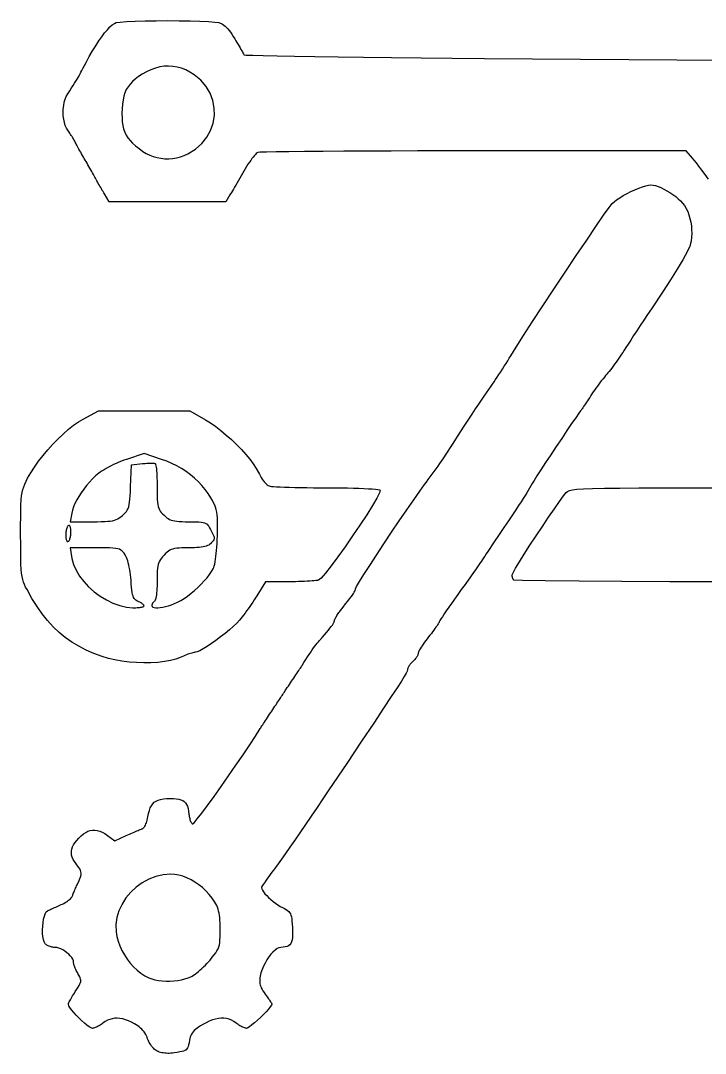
# Model space of a CAD drawing. Header units: millimetres. Extents: x 0.5 to 29.5, y 0.5 to 11.6.
# Drawn here: x 0.54 to 4.99, y 2.96 to 9.67 of the extents above; entities that cross this region are included whole.
import ezdxf

# ---------------------------------------------------------------- set-up
doc = ezdxf.new("R2010")
doc.units = ezdxf.units.MM
doc.layers.add('LOGO_OUTLINE', color=7, linetype='Continuous')

msp = doc.modelspace()

# ---------------------------------------------------------------- linework, layer by layer
at = {"layer": 'LOGO_OUTLINE'}
for points in [[(5.009, 8.6396), (4.9869, 8.6708), (4.9664, 8.6992), (4.9478, 8.7245), (4.9313, 8.7461), (4.9173, 8.7637), (4.906, 8.7769), (4.8636, 8.8235), (3.4852, 8.8235), (3.2986, 8.8234), (3.1189, 8.8232), (2.9479, 8.8227), (2.7872, 8.8221), (2.6386, 8.8214), (2.5038, 8.8205), (2.3844, 8.8195), (2.2823, 8.8184), (2.199, 8.8172), (2.1364, 8.8159), (2.0961, 8.8145), (2.0798, 8.8131), (2.0755, 8.8107), (2.0703, 8.8064), (2.0643, 8.8004), (2.0574, 8.7928), (2.05, 8.7838), (2.042, 8.7735), (2.0336, 8.762), (2.0249, 8.7496), (2.0161, 8.7363), (2.0071, 8.7223), (1.9981, 8.7077), (1.9893, 8.6927), (1.9805, 8.6774), (1.9715, 8.6619), (1.9626, 8.6465), (1.9537, 8.6311), (1.945, 8.6162), (1.9366, 8.6018), (1.9287, 8.5881), (1.9213, 8.5754), (1.9145, 8.5638), (1.9085, 8.5536), (1.9033, 8.5448), (1.8991, 8.5377), (1.8722, 8.4926), (1.4932, 8.4926), (1.1142, 8.4926), (1.0831, 8.5436), (1.0786, 8.5509), (1.0739, 8.5589), (1.0689, 8.5673), (1.0638, 8.5762), (1.0585, 8.5853), (1.0533, 8.5945), (1.0481, 8.6037), (1.043, 8.6127), (1.0382, 8.6216), (1.0335, 8.63), (1.0293, 8.638), (1.0254, 8.6454), (1.0214, 8.6529), (1.0169, 8.6613), (1.0118, 8.6705), (1.0064, 8.6803), (1.0006, 8.6906), (0.9946, 8.7013), (0.9884, 8.7121), (0.9821, 8.723), (0.9759, 8.7338), (0.9697, 8.7443), (0.9637, 8.7545), (0.9579, 8.7641), (0.9522, 8.7737), (0.9463, 8.7837), (0.9403, 8.7938), (0.9344, 8.8041), (0.9286, 8.8144), (0.9229, 8.8245), (0.9174, 8.8344), (0.9122, 8.8438), (0.9074, 8.8526), (0.9031, 8.8608), (0.8993, 8.8681), (0.8961, 8.8744), (0.893, 8.8805), (0.8895, 8.8871), (0.8856, 8.8941), (0.8814, 8.9013), (0.877, 8.9088), (0.8724, 8.9163), (0.8677, 8.9238), (0.863, 8.9311), (0.8583, 8.9383), (0.8536, 8.9451), (0.8491, 8.9515), (0.8448, 8.9573), (0.8358, 8.9719), (0.8283, 8.989), (0.8225, 9.0082), (0.8184, 9.0289), (0.8158, 9.0508), (0.815, 9.0732), (0.8157, 9.0958), (0.8181, 9.1181), (0.8222, 9.1395), (0.8279, 9.1597), (0.8352, 9.1781), (0.8442, 9.1943), (0.8576, 9.2147), (0.8694, 9.2329), (0.88, 9.2492), (0.8893, 9.2639), (0.8976, 9.2773), (0.9052, 9.2896), (0.912, 9.3012), (0.9184, 9.3123), (0.9245, 9.3233), (0.9304, 9.3343), (0.9364, 9.3458), (0.9426, 9.358), (0.9637, 9.3989), (0.9848, 9.4375), (1.0057, 9.4737), (1.0262, 9.5072), (1.0462, 9.538), (1.0656, 9.5657), (1.0843, 9.5902), (1.1019, 9.6113), (1.1185, 9.6287), (1.1339, 9.6423), (1.1479, 9.6518), (1.1603, 9.6571), (1.1855, 9.661), (1.2272, 9.6642), (1.2821, 9.6667), (1.3469, 9.6684), (1.4183, 9.6695), (1.4931, 9.6699), (1.5678, 9.6695), (1.6392, 9.6685), (1.704, 9.6667), (1.7589, 9.6643), (1.8005, 9.6611), (1.8257, 9.6572), (1.8342, 9.6545), (1.8425, 9.6508), (1.8509, 9.6461), (1.8592, 9.6403), (1.8675, 9.6335), (1.8759, 9.6255), (1.8844, 9.6164), (1.893, 9.6061), (1.9018, 9.5945), (1.9108, 9.5817), (1.9201, 9.5676), (1.9297, 9.5521), (1.9372, 9.5395), (1.9445, 9.5272), (1.9516, 9.5153), (1.9582, 9.504), (1.9644, 9.4934), (1.9701, 9.4835), (1.9752, 9.4746), (1.9797, 9.4667), (1.9834, 9.46), (1.9863, 9.4546), (1.9884, 9.4506), (1.9895, 9.4482), (2.0044, 9.4465), (2.0466, 9.4446), (2.1143, 9.4427), (2.2055, 9.4406), (2.3184, 9.4386), (2.451, 9.4364), (2.6015, 9.4343), (2.7678, 9.4322), (2.9482, 9.4301), (3.1408, 9.4282), (3.3435, 9.4263), (3.5546, 9.4246), (5.1155, 9.4128)], [(5.0912, 6.024), (4.7588, 6.0244), (4.4452, 6.0254), (4.1687, 6.027), (3.9475, 6.0291), (3.7999, 6.0318), (3.7443, 6.0351), (3.7443, 6.0351), (3.7428, 6.0368), (3.7413, 6.0389), (3.74, 6.0412), (3.7386, 6.0438), (3.7374, 6.0466), (3.7364, 6.0496), (3.7354, 6.0527), (3.7346, 6.0558), (3.7339, 6.0591), (3.7334, 6.0623), (3.7331, 6.0655), (3.733, 6.0686), (3.7389, 6.0825), (3.7554, 6.1116), (3.7805, 6.153), (3.8124, 6.2038), (3.8492, 6.2612), (3.889, 6.3222), (3.9299, 6.3841), (3.97, 6.4439), (4.0075, 6.4987), (4.0405, 6.5458), (4.067, 6.5821), (4.0851, 6.6049), (4.0927, 6.6113), (4.105, 6.6167), (4.1247, 6.6212), (4.1547, 6.6249), (4.1977, 6.6278), (4.2566, 6.6301), (4.3341, 6.6318), (4.433, 6.6331), (4.5561, 6.6339), (4.7062, 6.6343), (4.886, 6.6346), (5.0984, 6.6346)]]:
    msp.add_lwpolyline(points, dxfattribs=at)
for points in [[(1.6254, 8.8049), (1.6746, 8.8354), (1.7156, 8.8716), (1.7486, 8.9125), (1.7733, 8.9571), (1.7897, 9.0042), (1.7978, 9.0529), (1.7973, 9.1021), (1.7884, 9.1507), (1.7707, 9.1978), (1.7444, 9.2421), (1.7093, 9.2828), (1.6653, 9.3188), (1.6383, 9.3356), (1.6111, 9.3494), (1.5836, 9.3603), (1.5558, 9.368), (1.5279, 9.3728), (1.4997, 9.3746), (1.4714, 9.3733), (1.4429, 9.369), (1.4142, 9.3616), (1.3855, 9.3513), (1.3566, 9.3379), (1.3276, 9.3215), (1.3041, 9.3062), (1.2834, 9.2906), (1.2653, 9.2747), (1.2497, 9.258), (1.2364, 9.2404), (1.2253, 9.2215), (1.2163, 9.2011), (1.2091, 9.1789), (1.2038, 9.1546), (1.2001, 9.128), (1.1978, 9.0987), (1.197, 9.0666), (1.1974, 9.038), (1.1992, 9.012), (1.2026, 8.9882), (1.2078, 8.9663), (1.2148, 8.9459), (1.224, 8.9268), (1.2355, 8.9086), (1.2494, 8.891), (1.2661, 8.8736), (1.2855, 8.8562), (1.308, 8.8384), (1.3336, 8.8199), (1.3548, 8.8067), (1.3772, 8.7956), (1.4006, 8.7868), (1.4249, 8.78), (1.4498, 8.7754), (1.4751, 8.773), (1.5007, 8.7728), (1.5264, 8.7748), (1.5519, 8.779), (1.577, 8.7854), (1.6016, 8.794), (1.6254, 8.8049)], [(1.4253, 2.974), (1.4193, 2.9775), (1.4132, 2.9819), (1.4072, 2.9871), (1.4012, 2.993), (1.3953, 2.9995), (1.3897, 3.0065), (1.3843, 3.014), (1.3793, 3.0218), (1.3747, 3.0298), (1.3706, 3.0381), (1.367, 3.0464), (1.364, 3.0547), (1.3605, 3.0646), (1.3563, 3.0741), (1.3516, 3.0832), (1.3463, 3.092), (1.3403, 3.1005), (1.3336, 3.1086), (1.3263, 3.1164), (1.3183, 3.1239), (1.3096, 3.1312), (1.3002, 3.1382), (1.29, 3.145), (1.2791, 3.1516), (1.259, 3.1624), (1.2394, 3.1713), (1.2203, 3.1784), (1.2019, 3.1835), (1.184, 3.1867), (1.1667, 3.188), (1.1499, 3.1875), (1.1336, 3.185), (1.1179, 3.1806), (1.1026, 3.1744), (1.0879, 3.1662), (1.0736, 3.1561), (1.0676, 3.1515), (1.0613, 3.1471), (1.0548, 3.1429), (1.0484, 3.139), (1.0419, 3.1354), (1.0356, 3.1321), (1.0295, 3.1293), (1.0236, 3.1268), (1.0181, 3.1248), (1.0131, 3.1234), (1.0086, 3.1225), (1.0047, 3.1222), (0.9961, 3.1247), (0.984, 3.1319), (0.9692, 3.1428), (0.9525, 3.1568), (0.9347, 3.1728), (0.9167, 3.1903), (0.8992, 3.2083), (0.8831, 3.226), (0.8691, 3.2426), (0.8582, 3.2574), (0.851, 3.2695), (0.8484, 3.2781), (0.8488, 3.2807), (0.85, 3.2844), (0.852, 3.2891), (0.8546, 3.2948), (0.8579, 3.3013), (0.8618, 3.3085), (0.8661, 3.3163), (0.871, 3.3247), (0.8762, 3.3334), (0.8818, 3.3425), (0.8877, 3.3518), (0.8938, 3.3612), (0.9039, 3.3766), (0.9123, 3.3897), (0.9189, 3.4009), (0.9239, 3.4107), (0.9273, 3.4192), (0.9291, 3.427), (0.9295, 3.4344), (0.9284, 3.4418), (0.9259, 3.4494), (0.9222, 3.4578), (0.9171, 3.4672), (0.9108, 3.478), (0.907, 3.4847), (0.9033, 3.4916), (0.8998, 3.4986), (0.8965, 3.5056), (0.8934, 3.5124), (0.8907, 3.5191), (0.8883, 3.5255), (0.8863, 3.5315), (0.8846, 3.5371), (0.8834, 3.5422), (0.8826, 3.5466), (0.8824, 3.5503), (0.8809, 3.5602), (0.8766, 3.5708), (0.87, 3.5817), (0.8613, 3.5927), (0.8509, 3.6034), (0.8392, 3.6136), (0.8265, 3.623), (0.8131, 3.6313), (0.7995, 3.6383), (0.7859, 3.6436), (0.7727, 3.647), (0.7603, 3.6482), (0.7543, 3.6484), (0.7481, 3.6491), (0.7419, 3.6501), (0.7357, 3.6515), (0.7296, 3.6532), (0.7237, 3.6553), (0.7181, 3.6576), (0.7129, 3.6601), (0.708, 3.6629), (0.7037, 3.6659), (0.6999, 3.669), (0.6968, 3.6723), (0.6905, 3.6834), (0.6859, 3.699), (0.6827, 3.718), (0.6811, 3.7395), (0.6809, 3.7626), (0.682, 3.7862), (0.6843, 3.8095), (0.6879, 3.8314), (0.6926, 3.851), (0.6983, 3.8673), (0.705, 3.8793), (0.7127, 3.8862), (0.7167, 3.8881), (0.7217, 3.8905), (0.7276, 3.8932), (0.7343, 3.8962), (0.7416, 3.8995), (0.7495, 3.903), (0.7578, 3.9067), (0.7665, 3.9105), (0.7754, 3.9144), (0.7844, 3.9184), (0.7934, 3.9223), (0.8023, 3.9261), (0.811, 3.9301), (0.8196, 3.9344), (0.8279, 3.9391), (0.8358, 3.944), (0.8433, 3.9491), (0.8502, 3.9542), (0.8565, 3.9594), (0.862, 3.9646), (0.8668, 3.9696), (0.8706, 3.9744), (0.8735, 3.979), (0.8753, 3.9833), (0.8767, 3.9877), (0.8785, 3.9929), (0.8806, 3.9986), (0.8831, 4.0048), (0.8858, 4.0115), (0.8887, 4.0184), (0.8918, 4.0255), (0.8951, 4.0328), (0.8984, 4.04), (0.9018, 4.0472), (0.9053, 4.0543), (0.9087, 4.061), (0.9159, 4.0757), (0.9218, 4.0888), (0.9263, 4.1005), (0.9293, 4.1111), (0.9309, 4.1209), (0.931, 4.1303), (0.9295, 4.1394), (0.9266, 4.1485), (0.9221, 4.158), (0.9161, 4.1681), (0.9085, 4.1791), (0.8993, 4.1912), (0.8887, 4.2058), (0.8803, 4.22), (0.874, 4.2338), (0.8699, 4.2473), (0.868, 4.2606), (0.8682, 4.2739), (0.8707, 4.2873), (0.8754, 4.3008), (0.8823, 4.3145), (0.8914, 4.3286), (0.9028, 4.3432), (0.9164, 4.3583), (0.9314, 4.3729), (0.9463, 4.3851), (0.9612, 4.3949), (0.976, 4.4023), (0.991, 4.4073), (1.006, 4.4099), (1.0212, 4.4101), (1.0367, 4.408), (1.0524, 4.4035), (1.0685, 4.3966), (1.085, 4.3874), (1.102, 4.3758), (1.1506, 4.3399), (1.2243, 4.3745), (1.2346, 4.3792), (1.2449, 4.3839), (1.2552, 4.3886), (1.2653, 4.3931), (1.2752, 4.3974), (1.2846, 4.4014), (1.2936, 4.4052), (1.3019, 4.4086), (1.3094, 4.4116), (1.316, 4.4142), (1.3216, 4.4162), (1.3261, 4.4177), (1.3303, 4.4195), (1.3345, 4.4224), (1.3385, 4.4262), (1.3424, 4.4309), (1.3461, 4.4365), (1.3497, 4.4428), (1.353, 4.45), (1.3561, 4.4579), (1.359, 4.4665), (1.3616, 4.4757), (1.3639, 4.4854), (1.3658, 4.4958), (1.3701, 4.518), (1.3752, 4.5375), (1.3813, 4.5544), (1.3884, 4.5689), (1.3969, 4.5811), (1.4069, 4.5911), (1.4187, 4.5992), (1.4323, 4.6054), (1.4479, 4.61), (1.4659, 4.6131), (1.4863, 4.6148), (1.5093, 4.6154), (1.531, 4.615), (1.55, 4.6137), (1.5664, 4.6113), (1.5804, 4.6076), (1.5923, 4.6026), (1.6023, 4.596), (1.6104, 4.5877), (1.6171, 4.5776), (1.6223, 4.5653), (1.6264, 4.5509), (1.6295, 4.5341), (1.6318, 4.5148), (1.6327, 4.5069), (1.634, 4.4992), (1.6355, 4.4918), (1.6372, 4.4848), (1.6391, 4.4781), (1.6413, 4.472), (1.6435, 4.4665), (1.6459, 4.4617), (1.6484, 4.4576), (1.6509, 4.4544), (1.6535, 4.4521), (1.6561, 4.4507), (1.6657, 4.4586), (1.6863, 4.4829), (1.7159, 4.5211), (1.7529, 4.5707), (1.7955, 4.629), (1.8417, 4.6936), (1.8898, 4.762), (1.938, 4.8315), (1.9846, 4.8996), (2.0276, 4.9639), (2.0653, 5.0217), (2.0959, 5.0705), (2.0987, 5.0751), (2.1023, 5.0807), (2.1066, 5.0875), (2.1116, 5.0951), (2.1171, 5.1035), (2.123, 5.1125), (2.1293, 5.1221), (2.136, 5.1321), (2.1428, 5.1423), (2.1498, 5.1527), (2.1568, 5.1632), (2.1638, 5.1735), (2.1708, 5.1839), (2.1778, 5.1943), (2.1848, 5.2046), (2.1916, 5.2148), (2.1983, 5.2247), (2.2046, 5.2342), (2.2105, 5.2431), (2.216, 5.2514), (2.221, 5.2589), (2.2253, 5.2654), (2.2289, 5.271), (2.2317, 5.2753), (2.2345, 5.2797), (2.2381, 5.2852), (2.2424, 5.2918), (2.2473, 5.2993), (2.2528, 5.3076), (2.2588, 5.3165), (2.2651, 5.326), (2.2717, 5.3359), (2.2786, 5.346), (2.2855, 5.3564), (2.2926, 5.3668), (2.2996, 5.3771), (2.3065, 5.3875), (2.3136, 5.3979), (2.3205, 5.4082), (2.3274, 5.4184), (2.334, 5.4283), (2.3403, 5.4378), (2.3462, 5.4467), (2.3517, 5.455), (2.3566, 5.4625), (2.3609, 5.4691), (2.3645, 5.4746), (2.3673, 5.479), (2.3802, 5.4994), (2.3924, 5.5184), (2.4038, 5.536), (2.4145, 5.5522), (2.4246, 5.5672), (2.4341, 5.581), (2.443, 5.5936), (2.4514, 5.6051), (2.4593, 5.6157), (2.4668, 5.6253), (2.474, 5.634), (2.4808, 5.642), (2.4981, 5.6616), (2.5135, 5.6794), (2.527, 5.6953), (2.5388, 5.7095), (2.5489, 5.7221), (2.5574, 5.7331), (2.5644, 5.7428), (2.5699, 5.7512), (2.5741, 5.7583), (2.577, 5.7644), (2.5786, 5.7694), (2.5792, 5.7736), (2.5795, 5.7762), (2.5806, 5.7796), (2.5822, 5.7837), (2.5844, 5.7883), (2.5872, 5.7934), (2.5904, 5.799), (2.5941, 5.805), (2.5981, 5.8112), (2.6025, 5.8176), (2.6072, 5.8242), (2.6122, 5.8308), (2.6174, 5.8374), (2.6353, 5.8598), (2.651, 5.8797), (2.6647, 5.8973), (2.6765, 5.9127), (2.6865, 5.9261), (2.6947, 5.9376), (2.7014, 5.9475), (2.7066, 5.9559), (2.7104, 5.9629), (2.713, 5.9687), (2.7145, 5.9735), (2.7149, 5.9775), (2.7217, 5.9923), (2.7407, 6.0247), (2.7699, 6.0717), (2.8074, 6.1303), (2.8511, 6.1975), (2.899, 6.2703), (2.9492, 6.3456), (2.9996, 6.4204), (3.0482, 6.4918), (3.0931, 6.5567), (3.1322, 6.6121), (3.1637, 6.6549), (3.1757, 6.671), (3.1882, 6.6879), (3.201, 6.7053), (3.2138, 6.723), (3.2266, 6.7407), (3.2392, 6.7583), (3.2513, 6.7755), (3.2629, 6.792), (3.2738, 6.8077), (3.2838, 6.8223), (3.2927, 6.8355), (3.3003, 6.8472), (3.3445, 6.9153), (3.3833, 6.9751), (3.4173, 7.0274), (3.4471, 7.073), (3.4731, 7.1127), (3.496, 7.1473), (3.5162, 7.1778), (3.5344, 7.2049), (3.551, 7.2294), (3.5667, 7.2522), (3.5819, 7.2741), (3.5973, 7.2959), (3.6059, 7.3082), (3.6155, 7.3222), (3.6257, 7.3374), (3.6365, 7.3536), (3.6477, 7.3707), (3.6592, 7.3883), (3.6707, 7.4063), (3.6822, 7.4243), (3.6935, 7.4422), (3.7044, 7.4597), (3.7148, 7.4766), (3.7245, 7.4927), (3.7589, 7.5482), (3.8071, 7.6238), (3.8662, 7.715), (3.9331, 7.8172), (4.0047, 7.9258), (4.0781, 8.0362), (4.1501, 8.144), (4.2177, 8.2444), (4.2779, 8.333), (4.3276, 8.4051), (4.3638, 8.4562), (4.3834, 8.4818), (4.3959, 8.4934), (4.4126, 8.5061), (4.4327, 8.5193), (4.4554, 8.5328), (4.4799, 8.5461), (4.5054, 8.5589), (4.5311, 8.5708), (4.5562, 8.5813), (4.58, 8.5902), (4.6016, 8.597), (4.6202, 8.6014), (4.6351, 8.6029), (4.649, 8.6017), (4.6649, 8.5981), (4.6823, 8.5925), (4.7008, 8.5849), (4.72, 8.5757), (4.7395, 8.5651), (4.759, 8.5534), (4.778, 8.5406), (4.7962, 8.5272), (4.813, 8.5132), (4.8282, 8.4991), (4.8413, 8.4848), (4.8536, 8.4683), (4.8646, 8.4498), (4.8742, 8.4296), (4.8824, 8.4078), (4.8892, 8.3849), (4.8944, 8.3611), (4.8981, 8.3366), (4.9001, 8.3118), (4.9005, 8.2868), (4.8992, 8.2621), (4.8961, 8.2378), (4.8912, 8.2143), (4.8872, 8.2029), (4.8801, 8.187), (4.8701, 8.1671), (4.8575, 8.1436), (4.8424, 8.1168), (4.8251, 8.0872), (4.806, 8.0552), (4.7851, 8.0213), (4.7628, 7.9857), (4.7394, 7.949), (4.7149, 7.9116), (4.6898, 7.8738), (4.6643, 7.8358), (4.6389, 7.7979), (4.6139, 7.7604), (4.5895, 7.7237), (4.566, 7.6883), (4.5437, 7.6547), (4.5229, 7.6233), (4.504, 7.5945), (4.4871, 7.5687), (4.4725, 7.5464), (4.4607, 7.5281), (4.4518, 7.5141), (4.4441, 7.5021), (4.4358, 7.4895), (4.4271, 7.4766), (4.418, 7.4635), (4.4087, 7.4503), (4.3993, 7.4373), (4.3899, 7.4247), (4.3806, 7.4125), (4.3717, 7.4009), (4.3631, 7.3902), (4.3551, 7.3805), (4.3478, 7.372), (4.3405, 7.3635), (4.3325, 7.3539), (4.324, 7.3433), (4.3151, 7.332), (4.3059, 7.32), (4.2966, 7.3077), (4.2872, 7.295), (4.278, 7.2822), (4.269, 7.2695), (4.2603, 7.257), (4.2521, 7.2449), (4.2446, 7.2334), (4.2374, 7.2223), (4.2302, 7.2113), (4.2231, 7.2005), (4.2163, 7.1902), (4.2097, 7.1803), (4.2035, 7.171), (4.1978, 7.1625), (4.1926, 7.1549), (4.1879, 7.1482), (4.184, 7.1426), (4.1809, 7.1382), (4.1785, 7.1352), (4.1663, 7.1186), (4.1463, 7.0899), (4.1201, 7.0517), (4.0892, 7.0062), (4.0553, 6.9557), (4.0199, 6.9027), (3.9846, 6.8495), (3.9509, 6.7985), (3.9205, 6.7519), (3.8948, 6.7122), (3.8755, 6.6818), (3.8641, 6.6629), (3.8553, 6.6473), (3.8467, 6.6323), (3.8377, 6.6173), (3.8282, 6.6015), (3.8175, 6.5845), (3.8055, 6.5656), (3.7915, 6.5441), (3.7753, 6.5195), (3.7565, 6.4912), (3.7347, 6.4584), (3.7093, 6.4207), (3.6802, 6.3774), (3.6669, 6.3576), (3.6534, 6.3374), (3.6397, 6.3171), (3.6261, 6.2968), (3.6128, 6.2768), (3.5998, 6.2575), (3.5874, 6.239), (3.5758, 6.2216), (3.5651, 6.2055), (3.5555, 6.1911), (3.5472, 6.1785), (3.5402, 6.168), (3.5336, 6.158), (3.5259, 6.1466), (3.5175, 6.1343), (3.5084, 6.121), (3.4987, 6.1071), (3.4886, 6.0926), (3.4783, 6.0779), (3.4678, 6.0631), (3.4573, 6.0484), (3.447, 6.034), (3.4369, 6.02), (3.4273, 6.0068), (3.4029, 5.9732), (3.3799, 5.9414), (3.3585, 5.9115), (3.3388, 5.8836), (3.3209, 5.8581), (3.305, 5.835), (3.2911, 5.8146), (3.2795, 5.7971), (3.2703, 5.7826), (3.2635, 5.7714), (3.2593, 5.7636), (3.2579, 5.7594), (3.2573, 5.7575), (3.2555, 5.7542), (3.2526, 5.7495), (3.2486, 5.7435), (3.2437, 5.7365), (3.238, 5.7284), (3.2315, 5.7195), (3.2242, 5.7098), (3.2164, 5.6994), (3.208, 5.6884), (3.1992, 5.6771), (3.19, 5.6654), (3.1809, 5.6536), (3.1721, 5.6419), (3.1637, 5.6304), (3.1559, 5.6192), (3.1486, 5.6086), (3.1421, 5.5985), (3.1364, 5.5892), (3.1315, 5.5807), (3.1275, 5.5733), (3.1246, 5.567), (3.1228, 5.5619), (3.1222, 5.5582), (3.1219, 5.5551), (3.121, 5.5515), (3.1195, 5.5475), (3.1175, 5.5433), (3.1151, 5.5388), (3.1122, 5.5342), (3.1089, 5.5294), (3.1053, 5.5246), (3.1014, 5.5198), (3.0972, 5.5151), (3.0928, 5.5106), (3.0882, 5.5062), (3.0836, 5.5019), (3.0792, 5.4974), (3.075, 5.4928), (3.0711, 5.4882), (3.0675, 5.4836), (3.0642, 5.4791), (3.0613, 5.4747), (3.0588, 5.4705), (3.0568, 5.4666), (3.0553, 5.463), (3.0543, 5.4597), (3.054, 5.4569), (3.0534, 5.4511), (3.0507, 5.4429), (3.0442, 5.4298), (3.0323, 5.4093), (3.0133, 5.3788), (2.9856, 5.3358), (2.9475, 5.2777), (2.8972, 5.202), (2.8333, 5.1061), (2.754, 4.9875), (2.6576, 4.8436), (2.5425, 4.6718), (2.5036, 4.6139), (2.4648, 4.5565), (2.4266, 4.5002), (2.3895, 4.4457), (2.3538, 4.3936), (2.32, 4.3445), (2.2886, 4.2991), (2.2599, 4.2581), (2.2345, 4.222), (2.2127, 4.1915), (2.1951, 4.1672), (2.1819, 4.1498), (2.1714, 4.1361), (2.1613, 4.1227), (2.1517, 4.1098), (2.1427, 4.0975), (2.1344, 4.0859), (2.1269, 4.0751), (2.1204, 4.0654), (2.1147, 4.0568), (2.1102, 4.0494), (2.1069, 4.0435), (2.1048, 4.0391), (2.1041, 4.0364), (2.1056, 4.0288), (2.1101, 4.0195), (2.1172, 4.0089), (2.1265, 3.9972), (2.1377, 3.9849), (2.1504, 3.9722), (2.1643, 3.9594), (2.1791, 3.9469), (2.1944, 3.9351), (2.2098, 3.9242), (2.2251, 3.9146), (2.2398, 3.9066), (2.2529, 3.9), (2.2639, 3.8939), (2.2731, 3.888), (2.2807, 3.8818), (2.2867, 3.875), (2.2915, 3.8672), (2.2952, 3.858), (2.298, 3.8469), (2.3002, 3.8337), (2.3018, 3.8179), (2.3032, 3.7991), (2.3044, 3.777), (2.3053, 3.7522), (2.3054, 3.7307), (2.3045, 3.7123), (2.3024, 3.6967), (2.299, 3.6837), (2.2943, 3.6732), (2.288, 3.6648), (2.2801, 3.6584), (2.2704, 3.6538), (2.2588, 3.6508), (2.2452, 3.6491), (2.2294, 3.6484), (2.2177, 3.6463), (2.2051, 3.6402), (2.1918, 3.6307), (2.1783, 3.6182), (2.1647, 3.6031), (2.1515, 3.5858), (2.1388, 3.5669), (2.1271, 3.5466), (2.1167, 3.5255), (2.1078, 3.504), (2.1007, 3.4826), (2.0958, 3.4615), (2.094, 3.4501), (2.0929, 3.4396), (2.0925, 3.4297), (2.0929, 3.4203), (2.094, 3.4112), (2.096, 3.4023), (2.0989, 3.3935), (2.1028, 3.3845), (2.1076, 3.3752), (2.1135, 3.3654), (2.1205, 3.3549), (2.1286, 3.3437), (2.1345, 3.3358), (2.1401, 3.328), (2.1454, 3.3206), (2.1504, 3.3135), (2.155, 3.3069), (2.1592, 3.3008), (2.1629, 3.2953), (2.166, 3.2905), (2.1685, 3.2865), (2.1704, 3.2833), (2.1715, 3.281), (2.1719, 3.2797), (2.1691, 3.2725), (2.1611, 3.2613), (2.149, 3.2469), (2.1337, 3.2303), (2.1161, 3.2122), (2.0971, 3.1937), (2.0777, 3.1755), (2.0588, 3.1587), (2.0413, 3.1441), (2.0263, 3.1325), (2.0145, 3.1249), (2.007, 3.1222), (2.0033, 3.1225), (1.9989, 3.1234), (1.994, 3.1248), (1.9886, 3.1268), (1.9828, 3.1293), (1.9768, 3.1321), (1.9705, 3.1354), (1.9642, 3.139), (1.9577, 3.1429), (1.9513, 3.1471), (1.9451, 3.1515), (1.939, 3.1561), (1.9242, 3.1665), (1.9089, 3.1749), (1.8931, 3.1813), (1.8767, 3.1856), (1.8597, 3.1879), (1.842, 3.1881), (1.8238, 3.1862), (1.8048, 3.1824), (1.7851, 3.1764), (1.7647, 3.1684), (1.7436, 3.1584), (1.7216, 3.1463), (1.7078, 3.138), (1.6955, 3.13), (1.6847, 3.1223), (1.6753, 3.1148), (1.6671, 3.1072), (1.6601, 3.0996), (1.6541, 3.0917), (1.649, 3.0835), (1.6448, 3.0747), (1.6413, 3.0654), (1.6384, 3.0553), (1.636, 3.0443), (1.6331, 3.0287), (1.6303, 3.0156), (1.6273, 3.0048), (1.6239, 2.9959), (1.6196, 2.9888), (1.6141, 2.9831), (1.607, 2.9786), (1.598, 2.9749), (1.5867, 2.9717), (1.5728, 2.9688), (1.5559, 2.966), (1.5356, 2.9628), (1.5251, 2.9613), (1.5146, 2.9604), (1.5043, 2.9598), (1.4941, 2.9597), (1.4842, 2.96), (1.4746, 2.9608), (1.4652, 2.962), (1.4563, 2.9636), (1.4478, 2.9656), (1.4397, 2.968), (1.4322, 2.9708), (1.4253, 2.974)], [(1.069, 5.5375), (1.0149, 5.5575), (0.9641, 5.5798), (0.9163, 5.6044), (0.8713, 5.6318), (0.8288, 5.662), (0.7885, 5.6953), (0.7502, 5.7319), (0.7136, 5.7721), (0.6786, 5.8161), (0.6448, 5.864), (0.6119, 5.9162), (0.5798, 5.9729), (0.5708, 5.9899), (0.5633, 6.0059), (0.557, 6.0218), (0.5518, 6.0386), (0.5478, 6.0573), (0.5446, 6.079), (0.5422, 6.1048), (0.5406, 6.1355), (0.5395, 6.1723), (0.5388, 6.2161), (0.5385, 6.2681), (0.5383, 6.3292), (0.5383, 6.3919), (0.5385, 6.4448), (0.5391, 6.4893), (0.5402, 6.5263), (0.5419, 6.5572), (0.5444, 6.583), (0.5478, 6.6049), (0.5523, 6.624), (0.558, 6.6417), (0.5651, 6.6589), (0.5737, 6.6769), (0.5839, 6.6967), (0.6042, 6.7324), (0.628, 6.7693), (0.6549, 6.807), (0.6843, 6.8447), (0.7156, 6.882), (0.7484, 6.9183), (0.7821, 6.9529), (0.816, 6.9853), (0.8497, 7.0148), (0.8826, 7.041), (0.9142, 7.0632), (0.9439, 7.0808), (1.0436, 7.1336), (1.3405, 7.1343), (1.6374, 7.1351), (1.7393, 7.0765), (1.7722, 7.0561), (1.8061, 7.0325), (1.8406, 7.0061), (1.8751, 6.9775), (1.909, 6.9473), (1.9418, 6.9159), (1.9729, 6.8839), (2.0018, 6.8518), (2.028, 6.8203), (2.0508, 6.7898), (2.0699, 6.7608), (2.0845, 6.734), (2.0904, 6.7222), (2.0965, 6.7111), (2.1028, 6.7006), (2.1092, 6.6909), (2.1157, 6.6819), (2.1222, 6.6738), (2.1288, 6.6665), (2.1352, 6.6602), (2.1416, 6.6548), (2.1479, 6.6505), (2.154, 6.6473), (2.1599, 6.6451), (2.168, 6.6438), (2.1818, 6.6425), (2.2008, 6.6412), (2.2246, 6.64), (2.2526, 6.639), (2.2845, 6.638), (2.3198, 6.6371), (2.3581, 6.6363), (2.3988, 6.6357), (2.4416, 6.6353), (2.486, 6.635), (2.5315, 6.6348), (2.5768, 6.6347), (2.6204, 6.6343), (2.662, 6.6336), (2.7011, 6.6327), (2.7373, 6.6316), (2.7702, 6.6303), (2.7994, 6.6288), (2.8244, 6.6272), (2.8449, 6.6255), (2.8604, 6.6237), (2.8706, 6.6217), (2.8749, 6.6197), (2.8712, 6.6028), (2.8538, 6.5679), (2.8251, 6.5186), (2.7876, 6.4587), (2.7439, 6.3917), (2.6964, 6.3214), (2.6477, 6.2514), (2.6002, 6.1854), (2.5566, 6.1271), (2.5193, 6.08), (2.4908, 6.048), (2.4736, 6.0346), (2.467, 6.0332), (2.4579, 6.0318), (2.4466, 6.0305), (2.4332, 6.0293), (2.4181, 6.0281), (2.4015, 6.0271), (2.3835, 6.0262), (2.3645, 6.0254), (2.3446, 6.0247), (2.3241, 6.0242), (2.3032, 6.0238), (2.2822, 6.0236), (2.1295, 6.0231), (2.0734, 5.932), (2.0653, 5.9191), (2.0565, 5.9055), (2.0472, 5.8914), (2.0374, 5.8771), (2.0273, 5.8626), (2.0171, 5.8482), (2.0069, 5.8342), (1.9968, 5.8205), (1.987, 5.8076), (1.9776, 5.7955), (1.9688, 5.7845), (1.9606, 5.7747), (1.9427, 5.7555), (1.9205, 5.7343), (1.8949, 5.7117), (1.8669, 5.6886), (1.8375, 5.6655), (1.8076, 5.6432), (1.7782, 5.6224), (1.7503, 5.6039), (1.7248, 5.5882), (1.7027, 5.5761), (1.685, 5.5684), (1.6727, 5.5656), (1.6689, 5.5653), (1.6639, 5.5644), (1.6579, 5.563), (1.6509, 5.561), (1.6432, 5.5586), (1.6347, 5.5558), (1.6256, 5.5525), (1.6161, 5.549), (1.6062, 5.5451), (1.5961, 5.5409), (1.5859, 5.5366), (1.5757, 5.532), (1.5461, 5.521), (1.5114, 5.512), (1.4725, 5.5052), (1.4302, 5.5004), (1.3853, 5.4978), (1.3387, 5.4973), (1.2911, 5.4988), (1.2435, 5.5024), (1.1967, 5.5081), (1.1514, 5.5159), (1.1086, 5.5257), (1.069, 5.5375)], [(1.5585, 5.8909), (1.5795, 5.9021), (1.6014, 5.9157), (1.6239, 5.9314), (1.6465, 5.9489), (1.669, 5.9677), (1.691, 5.9876), (1.712, 6.0081), (1.7317, 6.029), (1.7498, 6.0499), (1.7658, 6.0704), (1.7795, 6.0902), (1.7904, 6.109), (1.7938, 6.1169), (1.797, 6.1271), (1.8001, 6.1393), (1.803, 6.1536), (1.8056, 6.1697), (1.8081, 6.1874), (1.8103, 6.2068), (1.8122, 6.2275), (1.8139, 6.2496), (1.8153, 6.2728), (1.8163, 6.2969), (1.817, 6.3219), (1.8177, 6.3581), (1.818, 6.3893), (1.8178, 6.4161), (1.817, 6.4391), (1.8155, 6.4592), (1.8131, 6.4768), (1.8097, 6.4928), (1.8053, 6.5077), (1.7997, 6.5222), (1.7928, 6.5371), (1.7845, 6.5529), (1.7747, 6.5703), (1.7576, 6.5977), (1.7383, 6.6242), (1.717, 6.6497), (1.6938, 6.6741), (1.6688, 6.6974), (1.6422, 6.7194), (1.6141, 6.74), (1.5846, 6.7592), (1.5538, 6.7768), (1.5218, 6.7928), (1.4889, 6.8069), (1.455, 6.8193), (1.3405, 6.8573), (1.226, 6.819), (1.2099, 6.8134), (1.1933, 6.807), (1.1763, 6.8001), (1.1593, 6.7927), (1.1425, 6.7849), (1.1259, 6.7768), (1.11, 6.7686), (1.0948, 6.7604), (1.0806, 6.7522), (1.0676, 6.7441), (1.0561, 6.7364), (1.0462, 6.7291), (1.0257, 6.7116), (1.0054, 6.6923), (0.9856, 6.6713), (0.9666, 6.6492), (0.9486, 6.6261), (0.9317, 6.6025), (0.9164, 6.5788), (0.9027, 6.5553), (0.891, 6.5323), (0.8815, 6.5102), (0.8744, 6.4894), (0.8701, 6.4702), (0.8609, 6.414), (1.0064, 6.414), (1.0366, 6.4141), (1.0627, 6.4145), (1.0852, 6.4153), (1.1046, 6.4166), (1.1212, 6.4184), (1.1356, 6.4209), (1.1482, 6.4241), (1.1594, 6.4282), (1.1697, 6.4332), (1.1795, 6.4393), (1.1893, 6.4465), (1.1996, 6.455), (1.2098, 6.464), (1.2184, 6.4726), (1.2257, 6.4811), (1.2318, 6.4902), (1.2368, 6.5002), (1.2408, 6.5117), (1.244, 6.5252), (1.2466, 6.5412), (1.2486, 6.5602), (1.2503, 6.5826), (1.2517, 6.6091), (1.2531, 6.64), (1.259, 6.7841), (1.3294, 6.7915), (1.3391, 6.7925), (1.3486, 6.7933), (1.3578, 6.7939), (1.3667, 6.7944), (1.3751, 6.7947), (1.3829, 6.7948), (1.3901, 6.7948), (1.3965, 6.7946), (1.4021, 6.7942), (1.4067, 6.7937), (1.4102, 6.793), (1.4126, 6.7922), (1.4143, 6.7899), (1.416, 6.7852), (1.4176, 6.7781), (1.419, 6.769), (1.4204, 6.7579), (1.4216, 6.745), (1.4227, 6.7306), (1.4236, 6.7148), (1.4243, 6.6978), (1.4249, 6.6797), (1.4252, 6.6608), (1.4253, 6.6413), (1.4254, 6.6102), (1.4258, 6.5837), (1.4265, 6.5612), (1.4277, 6.5422), (1.4295, 6.5262), (1.4321, 6.5127), (1.4356, 6.5012), (1.44, 6.4912), (1.4456, 6.4821), (1.4524, 6.4735), (1.4606, 6.4649), (1.4702, 6.4556), (1.4796, 6.4473), (1.4886, 6.4402), (1.4976, 6.4341), (1.5069, 6.429), (1.5169, 6.4248), (1.5278, 6.4214), (1.5399, 6.4188), (1.5537, 6.4169), (1.5693, 6.4155), (1.5872, 6.4146), (1.6077, 6.4142), (1.631, 6.414), (1.6567, 6.414), (1.6784, 6.4137), (1.6965, 6.413), (1.7116, 6.4117), (1.7241, 6.4098), (1.7342, 6.407), (1.7426, 6.4032), (1.7497, 6.3983), (1.7558, 6.392), (1.7613, 6.3843), (1.7669, 6.375), (1.7728, 6.364), (1.78, 6.3498), (1.786, 6.338), (1.7907, 6.3281), (1.794, 6.3198), (1.7959, 6.3127), (1.7965, 6.3066), (1.7958, 6.3011), (1.7938, 6.2959), (1.7903, 6.2906), (1.7856, 6.2849), (1.7795, 6.2785), (1.772, 6.271), (1.7668, 6.2665), (1.7606, 6.2624), (1.7534, 6.2588), (1.7451, 6.2557), (1.7356, 6.2529), (1.7249, 6.2506), (1.7128, 6.2486), (1.6994, 6.247), (1.6846, 6.2458), (1.6683, 6.245), (1.6504, 6.2445), (1.6309, 6.2443), (1.6069, 6.2442), (1.5861, 6.2438), (1.5682, 6.2429), (1.5527, 6.2415), (1.5393, 6.2395), (1.5277, 6.2366), (1.5173, 6.2329), (1.5078, 6.2282), (1.4988, 6.2223), (1.4899, 6.2152), (1.4808, 6.2067), (1.4709, 6.1968), (1.4615, 6.1866), (1.4534, 6.177), (1.4466, 6.1677), (1.441, 6.1582), (1.4364, 6.1481), (1.4328, 6.1371), (1.4301, 6.1247), (1.4281, 6.1105), (1.4267, 6.0941), (1.4259, 6.0752), (1.4255, 6.0533), (1.4253, 6.0281), (1.4252, 6.0116), (1.4247, 5.9956), (1.424, 5.9802), (1.423, 5.9656), (1.4218, 5.952), (1.4204, 5.9395), (1.4187, 5.9282), (1.4169, 5.9184), (1.415, 5.9101), (1.4129, 5.9036), (1.4107, 5.899), (1.4084, 5.8965), (1.4061, 5.8949), (1.4039, 5.8931), (1.4018, 5.8912), (1.3998, 5.889), (1.398, 5.8868), (1.3964, 5.8844), (1.395, 5.882), (1.3937, 5.8795), (1.3927, 5.8771), (1.392, 5.8746), (1.3916, 5.8723), (1.3914, 5.87), (1.3932, 5.8638), (1.3983, 5.8592), (1.4065, 5.8561), (1.4173, 5.8545), (1.4305, 5.8544), (1.4456, 5.8557), (1.4623, 5.8583), (1.4804, 5.8624), (1.4994, 5.8677), (1.5189, 5.8742), (1.5388, 5.882), (1.5585, 5.8909)], [(0.8654, 6.3482), (0.8652, 6.3553), (0.8648, 6.3619), (0.8641, 6.3678), (0.8632, 6.3732), (0.862, 6.3778), (0.8606, 6.3818), (0.859, 6.385), (0.8572, 6.3874), (0.8552, 6.389), (0.8531, 6.3898), (0.8508, 6.3896), (0.8484, 6.3886), (0.8461, 6.3867), (0.8439, 6.384), (0.8418, 6.3805), (0.8399, 6.3763), (0.8381, 6.3715), (0.8364, 6.3662), (0.835, 6.3604), (0.8338, 6.3543), (0.8328, 6.3478), (0.8321, 6.3411), (0.8316, 6.3342), (0.8314, 6.3272), (0.8316, 6.32), (0.832, 6.3135), (0.8327, 6.3075), (0.8337, 6.3022), (0.8348, 6.2975), (0.8362, 6.2936), (0.8378, 6.2904), (0.8396, 6.288), (0.8416, 6.2863), (0.8437, 6.2856), (0.846, 6.2857), (0.8484, 6.2868), (0.8507, 6.2886), (0.8529, 6.2914), (0.855, 6.2949), (0.857, 6.299), (0.8588, 6.3038), (0.8604, 6.3091), (0.8618, 6.3149), (0.8631, 6.3211), (0.864, 6.3276), (0.8648, 6.3343), (0.8652, 6.3412), (0.8654, 6.3482)], [(1.3405, 5.867), (1.3401, 5.8689), (1.3391, 5.871), (1.3375, 5.8734), (1.3353, 5.8758), (1.3325, 5.8784), (1.3293, 5.8811), (1.3256, 5.8838), (1.3215, 5.8865), (1.3171, 5.8892), (1.3124, 5.8918), (1.3075, 5.8943), (1.3023, 5.8967), (1.2946, 5.9005), (1.2879, 5.9047), (1.2821, 5.9096), (1.2772, 5.9155), (1.2729, 5.9227), (1.2694, 5.9315), (1.2663, 5.9422), (1.2637, 5.9549), (1.2614, 5.9701), (1.2594, 5.9881), (1.2575, 6.0089), (1.2557, 6.0331), (1.2542, 6.0513), (1.2523, 6.0689), (1.25, 6.086), (1.2474, 6.1024), (1.2445, 6.1181), (1.2413, 6.1328), (1.2379, 6.1467), (1.2341, 6.1595), (1.2302, 6.1712), (1.226, 6.1816), (1.2216, 6.1908), (1.2171, 6.1985), (1.2102, 6.2088), (1.2036, 6.2174), (1.1969, 6.2245), (1.1892, 6.2302), (1.1801, 6.2347), (1.169, 6.2381), (1.1551, 6.2406), (1.1379, 6.2424), (1.1169, 6.2434), (1.0913, 6.244), (1.0605, 6.2443), (1.024, 6.2443), (0.861, 6.2443), (0.8721, 6.1749), (0.8819, 6.1366), (0.8982, 6.0984), (0.9206, 6.061), (0.9481, 6.0249), (0.9802, 5.9907), (1.016, 5.9591), (1.0548, 5.9305), (1.0959, 5.9057), (1.1385, 5.8852), (1.182, 5.8696), (1.2255, 5.8595), (1.2684, 5.8554), (1.2781, 5.8554), (1.2875, 5.8555), (1.2964, 5.8559), (1.3047, 5.8565), (1.3124, 5.8573), (1.3193, 5.8583), (1.3254, 5.8594), (1.3306, 5.8607), (1.3348, 5.8621), (1.3379, 5.8636), (1.3398, 5.8653), (1.3405, 5.867)], [(1.6447, 3.4573), (1.6532, 3.4621), (1.6625, 3.468), (1.6725, 3.4751), (1.6831, 3.4831), (1.6941, 3.492), (1.7053, 3.5015), (1.7166, 3.5116), (1.7278, 3.5222), (1.7389, 3.533), (1.7496, 3.5441), (1.7597, 3.5551), (1.7692, 3.5661), (1.7839, 3.5837), (1.7962, 3.5991), (1.8064, 3.613), (1.8146, 3.6258), (1.8212, 3.6383), (1.8262, 3.651), (1.8299, 3.6645), (1.8325, 3.6794), (1.8341, 3.6963), (1.8351, 3.7159), (1.8355, 3.7387), (1.8356, 3.7653), (1.8354, 3.787), (1.8348, 3.807), (1.8339, 3.8252), (1.8324, 3.8419), (1.8306, 3.8573), (1.8282, 3.8715), (1.8252, 3.8846), (1.8217, 3.8969), (1.8176, 3.9086), (1.8128, 3.9197), (1.8073, 3.9304), (1.8012, 3.941), (1.7835, 3.9673), (1.7639, 3.992), (1.7427, 4.0151), (1.72, 4.0363), (1.6962, 4.0556), (1.6713, 4.0727), (1.6457, 4.0876), (1.6196, 4.1001), (1.5931, 4.11), (1.5665, 4.1173), (1.5401, 4.1218), (1.514, 4.1233), (1.4648, 4.1195), (1.4172, 4.1086), (1.3716, 4.0911), (1.3288, 4.0678), (1.2893, 4.0394), (1.2538, 4.0064), (1.2229, 3.9695), (1.1972, 3.9294), (1.1774, 3.8868), (1.164, 3.8423), (1.1577, 3.7965), (1.1592, 3.7501), (1.1644, 3.7191), (1.1726, 3.6881), (1.1835, 3.6576), (1.197, 3.6278), (1.2128, 3.599), (1.2308, 3.5716), (1.2507, 3.5457), (1.2723, 3.5217), (1.2954, 3.4999), (1.3198, 3.4805), (1.3453, 3.4639), (1.3717, 3.4504), (1.3902, 3.4435), (1.4111, 3.438), (1.4339, 3.4339), (1.4582, 3.4312), (1.4834, 3.4298), (1.509, 3.4298), (1.5346, 3.4311), (1.5597, 3.4337), (1.5837, 3.4377), (1.6062, 3.4429), (1.6267, 3.4495), (1.6447, 3.4573)]]:
    msp.add_lwpolyline(points, close=True, dxfattribs=at)

doc.saveas('drawing.dxf')
